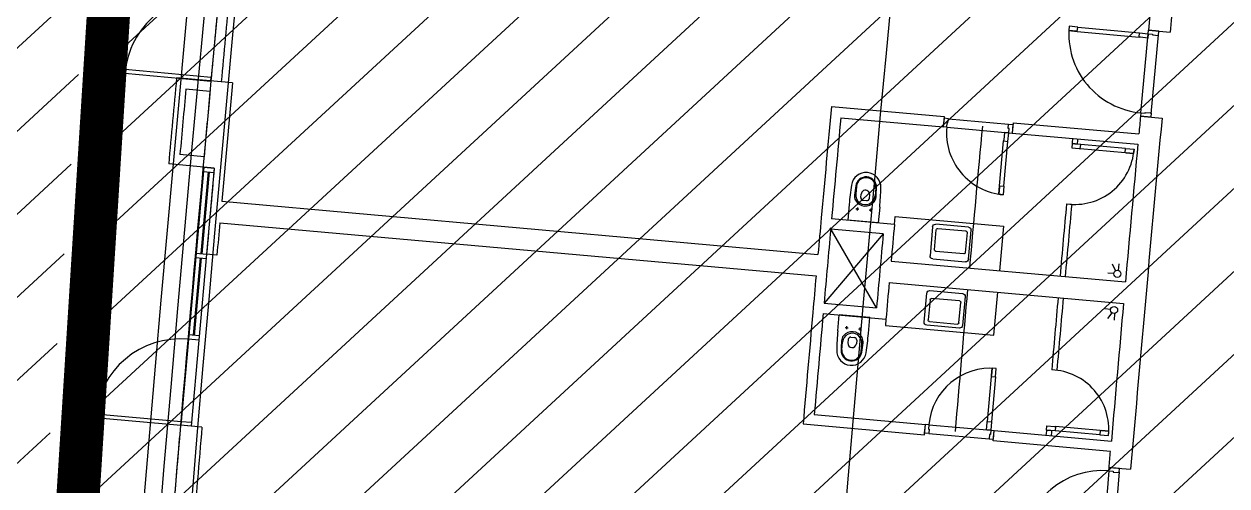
# Model space of a CAD drawing. Extents: x -678889171 to 586587, y -792238163 to 335485.
# Drawn here: x -678732955 to -678719034, y -791996453 to -791991106 of the extents above; entities that cross this region are included whole.
import ezdxf
from ezdxf.enums import TextEntityAlignment as Align

# ---------------------------------------------------------------- set-up
doc = ezdxf.new("R2010")
doc.units = 0
doc.header["$MEASUREMENT"] = 0
for name, color, linetype in [('A-FLOR-PATT', 252, 'Continuous'), ('A-SITE-PATT', 252, 'Continuous'), ('A-WALL', 252, 'Continuous')]:
    doc.layers.add(name, color=color, linetype=linetype)
for name, color, linetype, lineweight in [('BASEMENT3 LAYOUT$0$A-TABL-TEXT', 252, 'Continuous', 30), ('BASEMENT3 LAYOUT$0$HATCH11', 252, 'Continuous', 15), ('BASEMENT3 LAYOUT$0$HATCH2', 252, 'Continuous', 15)]:
    doc.layers.add(name, color=color, linetype=linetype, lineweight=lineweight)
doc.styles.add('Ground floor Towers$0$$Bas01-Rname$0$EN-SC', font='swissc.ttf')
doc.styles.add('Ground floor Towers$0$$Bas01-Rname$0$EN-SCL', font='swisscl.ttf')
doc.styles.add('Ground floor Towers$0$04-Ground Floor$0$V2-lower ground$0$LEVEL  FOR LICENSE LOWER GR$0$$LG- LEVEL$0$AR-SR', font='sarb.shx')

# ---------------------------------------------------------------- blocks, each defined once
blk = doc.blocks.new('A$C61C61320')
at = {"layer": 'BASEMENT3 LAYOUT$0$HATCH11'}
h = blk.add_hatch(dxfattribs=at)
h.set_pattern_fill('JIS_WOOD', color=256, scale=1000, style=0)
h.set_pattern_definition([(45, (-55979.95959305647, -92778.05480168064), (-499.9999991609842, 499.9999991609843), [])])
edge = h.paths.add_edge_path()
edge.add_line((-21467.74319023453, -134455.7384705361), (-52625.22989511769, -137297.8907696561))
edge.add_arc((469730.797268165, -78930.5305383486), 525606.8567419754, 175.7647423383216, 186.3757064635938, ccw=False)
edge.add_arc((-39265.1562679424, -44102.43736154633), 15691.08979022459, 0.9729785529091828, 165.2727067888424, ccw=False)
edge.add_arc((542230.0773749191, -76004.92878418005), 566720.1514529854, 176.7459500062832, 185.9199427217102)
at = {"layer": 'BASEMENT3 LAYOUT$0$HATCH2'}
h = blk.add_hatch(dxfattribs=at)
h.set_pattern_fill('JIS_WOOD', color=256, scale=1000, style=0)
h.set_pattern_definition([(45, (-845211.5632561638, -471074.8112416068), (-499.9999991609842, 499.9999991609843), [])])
edge = h.paths.add_edge_path()
edge.add_line((-87728.88771757309, -14436.92520058164), (11085.99286301623, -14077.61977391216))
edge.add_line((11085.9928630162, -14077.61977391216), (11086.00013759563, -61296.12011963065))
edge.add_line((11086.00013759569, -61296.12011963065), (-23868.16462742418, -60220.57708285929))
edge.add_line((-23868.16462742421, -60220.57708285929), (-23388.15647815715, -47455.2645226442))
edge.add_arc((-38984.06513334403, -44366.02445463254), 15898.9235792472, 348.7958745272753, 525.9866040010601)
edge.add_line((-54409.82303213701, -40516.12001080933), (-55179.78612954497, -49076.3717473704))
edge.add_line((-55179.78612954495, -49076.3717473704), (-87616.00626249687, -47227.09333388295))
edge.add_line((-87616.00626249681, -47227.09333388295), (-87728.88771757303, -14436.92520058164))
at = {"layer": 'BASEMENT3 LAYOUT$0$A-TABL-TEXT', "const_width": 500, "elevation": 212772}
blk.add_lwpolyline([(13292.15624613373, -61228.05794782194), (-23867.92079966073, -60211.66026523305), (-23463.29049043171, -42182.9191966572, 0.3384124495391637), (-36329.243561532, -28846.11297907433)], format="xyb", dxfattribs=at)
blk = doc.blocks.new('2')
at = {"layer": 'BASEMENT3 LAYOUT$0$A-TABL-TEXT', "const_width": 500, "elevation": 212772}
blk.add_lwpolyline([(131213.0125477271, 170969.3027568094), (94052.93550193263, 171985.7004393983), (94457.56581116165, 190014.4415079741, 0.3384124495391637), (81591.61274006136, 203351.247725557)], format="xyb", dxfattribs=at)
blk = doc.blocks.new('GR')
at = {"layer": 'A-FLOR-PATT'}
for p, q in [((75260.70705654388, 196203.6622613404), (75258.07724518709, 196153.7314683142)), ((75258.07724518709, 196153.7314683142), (75344.9568250527, 196149.1555965534)), ((75344.9568250527, 196149.1555965534), (75258.07724518709, 196153.7314683142)), ((75258.07724518709, 196153.7314683142), (75357.9388312395, 196148.4718456006)), ((75360.56864259629, 196198.4026386268), (75260.70705654388, 196203.6622613404)), ((75357.9388312395, 196148.4718456006), (75360.56864259629, 196198.4026386268)), ((75360.56864259628, 196198.4026386268), (76079.5720621737, 196160.5333550891)), ((76076.94225081691, 196110.6025620629), (76079.5720621737, 196160.5333550891)), ((76079.5720621737, 196160.5333550891), (76179.43364822611, 196155.2737323755)), ((76131.04511926124, 195236.5471406933), (76179.43364822611, 196155.2737323755)), ((76179.43364822611, 196155.2737323755), (76176.80383686932, 196105.3429393493)), ((76179.43364822611, 196155.2737323755), (76181.53749731154, 196195.2183667965)), ((76179.43364822611, 196155.2737323755), (76229.36444125233, 196152.6439210187)), ((76301.37140057435, 196188.9068195402), (76181.53749731154, 196195.2183667965)), ((76181.56693453682, 196195.2171504022), (76431.21007632205, 196181.864182213)), ((76229.36444125233, 196152.6439210187), (76228.83847898096, 196142.6577624135)), ((76298.74158921756, 196138.976026514), (76301.37140057435, 196188.9068195402)), ((75357.9388312395, 196148.4718456006), (76076.94225081691, 196110.6025620629)), ((76089.92425700373, 196109.9188111101), (76076.94225081691, 196110.6025620629)), ((76176.80383686932, 196105.3429393493), (76089.92425700373, 196109.9188111101)), ((76228.83847898096, 196142.6577624135), (76298.74158921756, 196138.976026514)), ((76250.87902252411, 195230.235593437), (76299.26755148899, 196148.9621851192)), ((64366.31475193163, 195259.110993848), (64364.24938275812, 195219.1643513085)), ((64364.24938275812, 195219.1643513085), (65362.91545266082, 195167.530121081)), ((65364.98082183435, 195207.4767636205), (64366.31475193163, 195259.110993848)), ((65612.62270426482, 195155.4213156064), (64963.38370640203, 195186.9042175327)), ((65362.91545266082, 195167.530121081), (65364.98082183435, 195207.4767636205)), ((76131.04511926124, 195236.5471406933), (76128.94127017581, 195196.6025062723)), ((76248.77517343861, 195190.290959016), (76128.94127017581, 195196.6025062723)), ((76128.97068985281, 195196.6009567632), (76378.61416487457, 195183.2479707499)), ((76131.04511926124, 195236.5471406933), (76180.97591228745, 195233.9173293365)), ((76180.97591228745, 195233.9173293365), (76181.50187455882, 195243.9034879417)), ((76181.50187455882, 195243.9034879417), (76251.4049847954, 195240.2217520422)), ((76251.4049847954, 195240.2217520422), (76248.77517343861, 195190.290959016)), ((65356.82609858492, 195047.6844007196), (65077.15403955767, 195061.2462601194)), ((72550.37352624367, 195164.4012465001), (73859.01462316723, 195100.9426134758)), ((72664.07346796035, 195038.746702509), (73853.20241196762, 194981.0834536215)), ((73858.04531710979, 195080.9658562481), (73853.20184018604, 194981.0832214647)), ((73859.01462316723, 195100.9426134758), (73853.20241196762, 194981.0834536215)), ((73907.98663450152, 195078.5441177863), (73858.04531710979, 195080.9658562481)), ((73905.56489603964, 195028.6028003946), (73907.98663450152, 195078.5441177863)), ((73907.98663450152, 195078.5441177863), (74607.16507798554, 195044.63977932)), ((74604.74333952366, 194994.6984619283), (74607.16507798554, 195044.63977932)), ((74607.16507798554, 195044.63977932), (74657.10639537727, 195042.2180408581)), ((74657.10639537727, 195042.2180408581), (74652.2629184535, 194942.3354060747)), ((74658.07568886204, 195062.1945388118), (74652.26347766275, 194942.3353789575)), ((74658.07568886236, 195062.1945388118), (76118.36461314233, 194991.3821983059)), ((73893.15489409941, 194979.1458306952), (73853.20184018604, 194981.0832214647)), ((73893.15489409941, 194979.1458306952), (73895.5766325613, 195029.087148087)), ((73893.15489409941, 194979.1458306952), (74612.30986454013, 194944.2727968442)), ((73895.5766325613, 195029.087148087), (73905.56489603964, 195028.6028003946)), ((74562.36854714842, 194946.694535306), (74558.15472222475, 194859.7966430445)), ((74612.30986454013, 194944.2727968442), (74562.36854714842, 194946.694535306)), ((74614.73160300202, 194994.2141142359), (74604.74333952366, 194994.6984619283)), ((74607.46638761637, 194844.3901620607), (74612.30986454013, 194944.2727968442)), ((74612.30986454013, 194944.2727968442), (74614.73160300202, 194994.2141142359)), ((74612.30986454013, 194944.2727968442), (74652.2629184535, 194942.3354060747)), ((74652.26347766275, 194942.3353789575), (76111.77461251675, 194871.5607550218)), ((74532.3389902211, 194327.4221996488), (74557.52507022466, 194846.8119005226)), ((74558.15472222475, 194859.7966430445), (74557.52507022466, 194846.8119005226)), ((74557.52507022466, 194846.8119005226), (74607.46638761637, 194844.3901620607)), ((74582.28030761282, 194325.0004611869), (74607.46638761637, 194844.3901620607)), ((75350.28477248018, 194848.0569566331), (75347.78448454433, 194798.1195101602)), ((75347.78448454433, 194798.1195101602), (75434.67564140723, 194793.7690091518)), ((75349.9998318472, 194848.0715491781), (75409.92130442822, 194845.0028159359)), ((75450.15966542604, 194843.0563807614), (75350.28477248018, 194848.0569566331)), ((75434.67564140723, 194793.7690091518), (75447.65937749018, 194793.1189342885)), ((75447.65937749018, 194793.1189342885), (75450.15966542604, 194843.0563807614)), ((75967.00882080855, 194767.1159397556), (75447.65937749018, 194793.1189342885)), ((75969.5091087444, 194817.0533862285), (75450.15966542604, 194843.0563807614)), ((75967.00882080855, 194767.1159397556), (75969.5091087444, 194817.0533862285)), ((76066.88371375439, 194762.1153638838), (75967.00882080855, 194767.1159397556)), ((75969.5091087444, 194817.0533862285), (76069.38400169024, 194812.0528103568)), ((76066.88371375439, 194762.1153638838), (75979.9925568915, 194766.4658648922)), ((75979.9925568915, 194766.4658648922), (76066.88371375439, 194762.1153638838)), ((76069.38400169024, 194812.0528103568), (76066.88371375439, 194762.1153638838)), ((65318.79675880482, 194288.6354840074), (65039.12524733692, 194302.1973168549)), ((72877.16078256707, 194252.2678189917), (72872.3962351379, 194163.8974626941)), ((73100.47282390972, 194241.4390425844), (73096.6646680766, 194153.0223092501)), ((74527.49551329736, 194227.5395648653), (74532.3389902211, 194327.4221996488)), ((74527.49551329736, 194227.5395648653), (74531.70933822102, 194314.4374571269)), ((74531.70933822102, 194314.4374571269), (74527.49551329736, 194227.5395648653)), ((74577.43683068907, 194225.1178264034), (74527.49551329736, 194227.5395648653)), ((74532.3389902211, 194327.4221996488), (74582.28030761283, 194325.0004611869)), ((74582.28030761283, 194325.0004611869), (74577.43683068907, 194225.1178264034)), ((65442.72425675343, 194162.4849852895), (64913.34613025934, 194188.1555930212)), ((65323.31542005824, 194168.3251605741), (65176.6664492325, 191171.9116244687)), ((65443.1719615024, 194162.459201741), (65296.5229906766, 191166.0456656356)), ((65320.87127052647, 194118.3849350224), (65440.72781196817, 194112.5189761403)), ((65323.31542006065, 194168.3251606232), (65443.1719615024, 194162.459201741)), ((65374.93496383315, 194115.7389767949), (65328.49612307164, 193166.8746903614)), ((65386.92061797732, 194115.1523809067), (65340.48177721582, 193166.2880944733)), ((72933.28095759831, 194125.6457535962), (72935.17408304814, 194164.6859639414)), ((72961.79270495621, 194094.227920084), (73000.94669779135, 194092.3292771299)), ((73032.36453130352, 194120.8410244878), (73034.25765675337, 194159.881234833)), ((75314.1979440212, 194148.9877023986), (75374.11941660222, 194145.9189691564)), ((72801.11835413177, 194040.8411678525), (72792.19457992974, 193856.8142604179)), ((72881.37862131944, 193992.6540806526), (72916.33754349359, 193990.9588637293)), ((72899.70569086814, 194009.2859332781), (72898.01047394483, 193974.3270111039)), ((73036.19670523376, 193985.1466914208), (73071.15562740798, 193983.4514744975)), ((73054.52377478253, 194001.7785440462), (73052.82855785922, 193966.819621872)), ((73155.7017076131, 194023.6468247731), (73146.77793341108, 193839.6199173385)), ((73334.16115963088, 193830.3347104806), (72604.99684743813, 193865.2960722435)), ((73146.77793341108, 193839.6199173385), (72792.19457992974, 193856.8142604179)), ((73333.8332101018, 193830.3504347309), (73338.1782042728, 193920.4146849848)), ((73338.1782042728, 193920.4146849848), (74597.75801907417, 193859.3355416496)), ((74597.75801907417, 193859.3355416496), (74572.78353245514, 193344.3094458106)), ((65544.23230852245, 193782.1220135251), (72464.23058508441, 193446.5574097589)), ((73208.36980679195, 193716.293579983), (72557.23304172923, 192886.3953829129)), ((73166.56138818037, 192857.7370013198), (72591.76819731464, 193760.7600090774)), ((73208.36980679195, 193716.293579983), (72599.06164288994, 193745.3775705157)), ((65532.12353519001, 193532.4154304957), (72452.071117896, 193196.853284976)), ((73313.23424323811, 193405.3875185598), (76032.25995220273, 193273.53650528)), ((75893.11376499856, 193364.5355055755), (75826.53251568758, 193366.8403180832)), ((75913.7824162301, 193399.8700077145), (75874.65257468366, 193471.0207985681)), ((75945.75844830496, 193403.9479736406), (75952.02315747738, 193481.6254379588)), ((65271.98827984244, 193119.5804230073), (65391.84482128414, 193113.7144641252)), ((65274.4324293766, 193169.520648608), (65394.28897081831, 193163.654689726)), ((65282.05728230887, 192218.0104039011), (65326.05197355782, 193116.9344647597)), ((65294.04293645324, 192217.4238080178), (65338.03762770206, 193116.3478688715)), ((65514.14836191526, 193157.8464400973), (65394.28916342347, 193163.6586531706)), ((73301.07487303892, 193155.6833890737), (76020.18309833138, 193023.8283744116)), ((74536.47215534667, 192595.4465855636), (74560.6772391245, 193094.6027425206)), ((75872.84816663811, 192946.6192410069), (75806.35630541568, 192950.7674106856)), ((72557.23304172908, 192886.3953829128), (73166.54096162337, 192857.3114042126)), ((75890.00099976614, 192909.4506991897), (75844.17045115637, 192842.4198081568)), ((75921.43243328495, 192902.2979780082), (75920.15194991416, 192824.3788185783)), ((72551.49506448071, 192766.5979293344), (73280.65910471533, 192731.6365807976)), ((72729.97311155529, 192573.6822318145), (72738.8969454691, 192757.7091363536)), ((73093.48029337132, 192740.5146782215), (72738.8969454691, 192757.7091363536)), ((73084.5564594575, 192556.4877736824), (73093.48029337132, 192740.5146782215)), ((73280.54910604843, 192731.6418549218), (73276.89236036391, 192656.5261375986)), ((72814.51920480277, 192613.8775546572), (72849.47812642688, 192612.1823263907)), ((72831.15105148152, 192595.5504797119), (72832.84627974808, 192630.5094013361)), ((72969.33728628115, 192606.3701151911), (73004.29620790531, 192604.6748869245)), ((72985.96913295994, 192588.0430402457), (72987.6643612265, 192623.0019618699)), ((73276.89236036391, 192656.5261375986), (74536.47215534667, 192595.4465855636)), ((72785.20192459093, 192355.8899960829), (72789.0101091129, 192444.3067281817)), ((72853.310256328, 192476.4879920802), (72851.41711821067, 192437.4477823493)), ((72884.72809909147, 192504.9997292439), (72923.88209131054, 192503.1010735853)), ((72952.3938284742, 192471.6832308219), (72950.50069035687, 192432.643021091)), ((73008.51396241994, 192345.0611472169), (73013.27853852289, 192433.4315019685)), ((65345.40598095163, 192164.8501776708), (65225.54943950754, 192170.7161365038)), ((65347.85013046539, 192214.7904032725), (65227.99358902129, 192220.6563621055)), ((74525.18042686, 192115.1725081276), (74499.99417832842, 191595.782815426)), ((74530.02393619301, 192215.0551413394), (74525.18042686001, 192115.1725081276)), ((74525.18042686001, 192115.1725081276), (74575.12174346593, 192112.7507534611)), ((74530.02393619301, 192215.0551413394), (74525.8100830733, 192128.1572504451)), ((74525.8100830733, 192128.1572504451), (74530.02393619301, 192215.0551413394)), ((74579.96525279894, 192212.6333866729), (74530.02393619301, 192215.0551413394)), ((74575.12174346593, 192112.7507534611), (74579.96525279894, 192212.6333866729)), ((74575.12174346593, 192112.7507534611), (74549.93549493434, 191593.3610607595)), ((72497.02519445238, 191592.7932963944), (73785.98397319095, 191530.2890984782)), ((74495.15066899541, 191495.9001822141), (74499.36452211512, 191582.7980731084)), ((74499.36452211512, 191582.7980731084), (74499.99417832842, 191595.782815426)), ((74499.99417832842, 191595.782815426), (74549.93549493434, 191593.3610607595)), ((74549.93549493434, 191593.3610607595), (74545.09198560135, 191493.4784275476)), ((75189.02764062416, 191522.6193170238), (75191.37085603236, 191572.5643802588)), ((75191.37085603236, 191572.5643802588), (75278.27526606128, 191568.4871854486)), ((75278.27526606128, 191568.4871854486), (75291.26098250238, 191567.8779494425)), ((75291.26098250238, 191567.8779494425), (75288.91776709419, 191517.9328862075)), ((75810.68964014645, 191543.5085091973), (75291.26098250238, 191567.8779494425)), ((72371.68039480282, 191478.730511637), (73780.17176199134, 191410.4299386239)), ((73780.17176199134, 191410.4299386239), (73785.98397319095, 191530.2890984783)), ((73781.14046385829, 191430.4064652666), (73785.98397319128, 191530.2890984784)), ((73831.08178046421, 191427.9847106001), (73781.14046385829, 191430.4064652666)), ((73825.93702647602, 191528.3516947452), (73785.98397319128, 191530.2890984784)), ((73825.93702647602, 191528.3516947452), (73823.51527180952, 191478.4103781393)), ((73823.51527180952, 191478.4103781393), (73833.5035351307, 191477.926027206)), ((73825.93702647602, 191528.3516947452), (74545.09198560135, 191493.4784275476)), ((73833.5035351307, 191477.926027206), (73831.08178046421, 191427.9847106001)), ((73831.08178046421, 191427.9847106001), (74530.26021294715, 191394.0801452691)), ((74545.09198560135, 191493.4784275476), (74495.15066899541, 191495.9001822141)), ((74532.68196761365, 191444.021461875), (74530.26021294715, 191394.0801452691)), ((74542.67023093483, 191443.5371109417), (74532.68196761365, 191444.021461875)), ((74545.09198560134, 191493.4784275476), (74542.67023093483, 191443.5371109417)), ((74545.09198560134, 191493.4784275476), (74585.04503888608, 191491.5410238144)), ((74579.23282768647, 191371.68186396), (74585.04503888608, 191491.5410238143)), ((74580.20152955309, 191391.6583906026), (74585.04503888608, 191491.5410238144)), ((74585.04503888608, 191491.5410238143), (75945.11403056612, 191425.5885489655)), ((75188.74262498539, 191522.6323628022), (75248.6798708858, 191519.8889062479)), ((75288.91776709419, 191517.9328862075), (75189.02764062416, 191522.6193170238)), ((75808.34642473825, 191493.5634459623), (75288.91776709419, 191517.9328862075)), ((75810.68964014645, 191543.5085091973), (75808.34642473825, 191493.5634459623)), ((75808.34642473825, 191493.5634459623), (75908.23655120825, 191488.8770151459)), ((75910.57976661644, 191538.8220783809), (75810.68964014645, 191543.5085091973)), ((75910.57976661644, 191538.8220783809), (75823.67535658753, 191542.8992731912)), ((75823.67535658753, 191542.8992731912), (75910.57976661644, 191538.8220783809)), ((75908.23655120825, 191488.8770151459), (75910.57976661644, 191538.8220783809)), ((74530.26021294715, 191394.0801452691), (74580.20152955309, 191391.6583906026)), ((75939.30181936652, 191305.7293891113), (74579.23282768647, 191371.68186396)), ((64179.70976214802, 191259.4954229162), (64177.80458822117, 191219.5408197732)), ((64177.80458822117, 191219.5408197732), (65176.66967321342, 191171.9114707381)), ((65178.57484714029, 191211.866073881), (64179.70976214802, 191259.4954229162)), ((65422.09065473708, 191159.9604090716), (65172.38205973234, 191172.069279969)), ((65296.5229906766, 191166.0456656356), (65176.66644923249, 191171.9116244686)), ((65176.66967321342, 191171.9114707381), (65178.57484714029, 191211.866073881)), ((65298.49272397899, 191207.2533540271), (65178.63618253484, 191213.1193128601)), ((75930.01248295534, 191079.4614709376), (75889.68343520536, 190160.345826469)), ((75930.01248295534, 191079.4614709376), (75931.76591981403, 191119.4230206972)), ((75930.01248295534, 191079.4614709376), (75979.96442015472, 191077.2696748643)), ((75931.17100456741, 191119.3731363063), (76180.95172281732, 191108.5081236277)), ((76051.65056909245, 191114.1627101211), (75931.76591981403, 191119.4230206972)), ((75979.96442015472, 191077.2696748643), (75979.52606094004, 191067.2792874244)), ((75979.52606094004, 191067.2792874244), (76049.45877301908, 191064.2107729217)), ((76049.89713223383, 191074.2011603616), (76009.56808448385, 190155.0855158929)), ((76049.45877301908, 191064.2107729217), (76051.65056909245, 191114.1627101211))]:
    blk.add_line(p, q, dxfattribs=at)
at = {"layer": 'A-FLOR-PATT', "extrusion": (-2.017150851740695e-18, -4.225691188734044e-17, -1)}
for p, q in [((73776.96385731304, 193819.0615129794), (73760.9773339713, 193484.162857456)), ((73809.09423476516, 193554.5926963738), (73820.28480110434, 193789.0217552402)), ((74191.60418479284, 193832.8346664102), (73812.05237519962, 193850.9527261975)), ((73837.82906004752, 193804.9673618494), (74161.56442705379, 193789.513722619)), ((74207.50887466944, 193462.8474930003), (74223.49539801117, 193797.7461485237)), ((74177.51003366266, 193771.9694636757), (74166.31946732348, 193537.5404048092)), ((74148.77520838042, 193521.5947982002), (73825.03984137415, 193537.0484374305)), ((73792.86854718952, 193449.0743395694), (74172.42035678274, 193430.9562797821))]:
    blk.add_line(p, q, dxfattribs=at)
at = {"layer": 'A-FLOR-PATT', "extrusion": (2.080930350542783e-18, 4.225381910181984e-17, -1)}
for p, q in [((73723.42582628748, 192714.9485527957), (73739.91782121826, 193049.8226970697)), ((73780.99444155314, 192975.0676998195), (73769.4500451017, 192740.6557988277)), ((73775.05443513882, 193081.6609120039), (74154.57846531575, 193062.9699844159)), ((74122.27442131157, 192975.0445455204), (73798.5627485133, 192990.9868072867)), ((74126.64913232718, 192723.0643375683), (74138.19352877862, 192957.4762385601)), ((74186.41668025032, 193027.8333704953), (74169.92468531954, 192692.9592262215)), ((74134.78807139897, 192661.1210112871), (73755.26404122205, 192679.8119388753)), ((73785.36915256875, 192723.0874918675), (74109.08082536701, 192707.1452301012))]:
    blk.add_line(p, q, dxfattribs=at)
at = {"layer": 'A-FLOR-PATT'}
for centre, radius in [((72898.85808240648, 193991.806472191), 7.5), ((73053.67616632087, 193984.2990829591), 7.5), ((75934.60810862054, 193363.9759385055), 41.49811643827707), ((75914.2019640107, 192943.1613354571), 41.49811643827707), ((72831.9986656148, 192613.029940524), 7.5), ((72986.81674709322, 192605.5225010578), 7.5)]:
    blk.add_circle(centre, radius, dxfattribs=at)
for centre, radius, start, end in [((687279.656740699, 163488.6097753342), 632022.5456272444, 169.8809308091749, 188.016783999427), ((687279.656740699, 163488.6097753342), 623072.5456272444, 169.8809308091749, 188.016783999427), ((687377.2148750997, 163494.3993246956), 622619.9563395467, 169.8833632136182, 188.0029312343603), ((687457.6315433225, 163499.1463224945), 615150.2507543761, 171.0710527946992, 188.0887984813754), ((687438.4625114412, 163500.1812951835), 612130.6704943714, 176.8720245048352, 176.9382690737613), ((687438.4625114412, 163500.1812951835), 611880.6704943714, 176.8705778769425, 176.9382690737613), ((65362.91544619151, 195167.5301214155), 999.9999999999949, 87.0402604279164, 177.0402604283758), ((687457.6315433225, 163499.1463224945), 623050.2507543761, 176.9927649658002, 187.7792686703147), ((687457.6315588929, 163499.1463216133), 622900.2521647661, 176.9927184942325, 177.08575843239), ((687457.6315588941, 163499.1463216415), 622780.2521647658, 176.9926814626686, 177.0857584323927), ((76179.43364822611, 196155.2737323755), 919.9999999997037, 176.9850670083888, 266.9850670092214), ((687457.6315433225, 163499.1463224945), 622900.2507543761, 176.9958403487138, 178.4340642821334), ((687457.6315433226, 163499.1463224945), 623300.2507543761, 177.0859023741187, 177.1778257439351), ((687457.6362101829, 163499.1460818202), 612149.8721166383, 177.0318658469389, 177.0510994733322), ((685382.5406622409, 163598.7798098563), 609822.4012925534, 177.0311573229651, 177.4144498333357), ((687457.6315433226, 163499.1463224945), 623180.2507543761, 177.0969087653278, 177.1667839753073), ((687457.6315433226, 163499.1463224945), 622900.2507543761, 177.0968517327556, 177.1667583524567), ((687457.6315433226, 163499.1463224945), 622650.2507543761, 177.0857584323982, 177.2122849692734), ((687457.631524968, 163499.1463234371), 615722.0349385362, 177.0521013404917, 177.1726073217938), ((687457.631524968, 163499.1463234371), 615602.0349385362, 177.063236652007, 177.1726073217938), ((74612.30986454013, 194944.2727968442), 719.9999999997056, 177.2238059604606, 267.223805960501), ((687457.6315433225, 163499.1463224945), 613962.2684924932, 177.0581417667816, 177.2121222031692), ((687906.7291336304, 163477.460697143), 613359.4882596405, 177.0626496486107, 177.06829650679), ((687906.7291336304, 163477.460697143), 613299.4882596405, 177.0626338847319, 177.06829650679), ((75382.61540746327, 194832.7285296576, -3.543780770319707e-08), 687.0797532929834, 264.4165519431825, 358.2755854620789), ((740297.4575989307, 161021.9486362749), 665047.6807904218, 177.0824974890127, 177.2203422560247), ((72988.78751221164, 194246.2493884904), 171.5000000000139, 0.4319633382379713, 174.0156485829748), ((72988.78751221161, 194246.2493884903), 120.5, 0.4319633411724762, 174.0156485791101), ((72988.78751221161, 194246.2493884903), 111.7888557810301, 357.5337644989342, 176.9138474230833), ((76796.42374547133, 193847.1020909033), 4000.000000000448, 174.0156485829931, 177.2238059606276), ((76796.42374547075, 193847.1020909019), 3949, 174.0156485791101, 175.5994839238898), ((72984.71586990073, 194162.2835993872), 49.59999999999997, 357.2238059604605, 177.2238059604606), ((69160.39631627411, 194217.3859017236), 3949, 358.8481280048605, 0.4319633411724762), ((69160.39631627382, 194217.3859017238), 4000.000000000303, 357.2238059606059, 0.4319633382403426), ((687457.6315433226, 163499.1463224945), 622770.2507543761, 177.1777866289417, 177.2697881103854), ((72958.77036208542, 194142.4281970811), 100, 175.5994839238898, 210.9419028550985), ((72984.50103513408, 194157.853256707), 112.2676204798005, 176.9138474230833, 357.5337644989342), ((72984.50103513408, 194157.853256707), 130, 210.9419028550985, 323.5057090670758), ((72963.24574803335, 194124.1927105191), 30, 177.2238059604606, 267.223805960501), ((73002.39974086842, 194122.2940675649), 30, 267.223805960501, 357.2238059604605), ((73008.61851891386, 194140.0109761315), 100, 323.5057090670758, 358.8481280048605), ((687906.7291336304, 163477.460697143), 613359.4882596405, 177.1336856546828, 177.212110738727), ((687906.7291336304, 163477.460697143), 613299.4882596405, 177.1336856546828, 177.212110738727), ((687451.4541617407, 163374.2989952505), 615722.0362214358, 177.1609754892318, 177.2005237110031), ((687201.7713304365, 163386.8692019336), 614622.0362214358, 177.1608630736463, 177.2005573205748), ((687451.4541617407, 163374.2989952505), 615602.0362214358, 177.1721319818211, 177.2521745620996), ((687201.7713304365, 163386.8692019336), 614742.0362214358, 177.1720597179391, 177.2522142746718), ((687457.6315433226, 163499.1463224945), 622650.2507543761, 177.2352897700538, 177.2697969758601), ((687451.4541617407, 163374.2989952505), 615722.0362214358, 177.2237873698714, 177.2633355858942), ((687201.7713304365, 163386.8692019336), 614622.0362214358, 177.2238304419825, 177.2634063660518), ((687457.6315433225, 163499.1463224945), 613962.2684924932, 177.2354525366985, 177.3894329732045), ((687906.7171785382, 163477.2138934734), 613359.4882596405, 177.2354639992331, 177.3138890842507), ((687906.7171785382, 163477.2138934734), 613299.4882596405, 177.2354639992331, 177.3138890842507), ((740297.4575989307, 161021.9486362749), 665047.6807904218, 177.2418804781626, 177.3797252946236), ((1074233.258508919, 145695.8452200154), 1002907.121465858, 177.3095452259898, 177.383528357738), ((1074233.258508919, 145695.8452200154), 1002787.121465858, 177.3095452259898, 177.3766910636519), ((76725.2784400314, 192379.9418584933), 4000.000000000474, 177.2237873696466, 180.4319447472811), ((72901.17374048791, 192439.4757443307), 112.2676204798005, 356.9138288315229, 177.5337459071172), ((72901.17374048791, 192439.4757443307), 130, 30.94188426292224, 143.5056904754225), ((69089.25113098124, 192750.2281470022), 4000.00000000061, 354.0156299920322, 357.2237873696667), ((76725.27844003092, 192379.9418584946), 3949, 178.8481094065196, 180.4319447510576), ((72877.05626249747, 192457.3180327316), 100, 143.5056904754225, 178.8481094065196), ((72900.95890428373, 192435.0454017202), 49.59999999999997, 177.2237873690642, 357.2237873690642), ((72883.27504629157, 192475.0349392803), 30, 87.22378736993738, 177.2237873690642), ((72922.42903851059, 192473.1362836218), 30, 357.2237873690642, 87.22378736993738), ((72926.90441854158, 192454.9007956077), 100, 355.5994653261989, 30.94188426292224), ((69089.25113098185, 192750.2281470023), 3949, 354.0156299883201, 355.5994653261989), ((72896.88723472824, 192351.0796139381), 171.5000000000165, 180.431944747296, 354.0156299920284), ((72896.8872347282, 192351.0796139381), 120.5, 180.4319447510576, 354.0156299883201), ((72896.8872347282, 192351.0796139381), 111.7888557810301, 177.5337459071172, 356.9138288315229), ((65176.66966674283, 191171.9114710466), 999.9999999999949, 87.27000651432654, 177.2700065143067), ((74545.09198560135, 191493.4784275476), 719.9999999997044, 87.22378736993738, 177.2237873690642), ((75222.6897078074, 191534.7476254344, -3.54378077031971e-08), 687.0797532929839, 356.1719892777197, 90.03102279576464), ((687906.7171785382, 163477.2138934734), 613359.4882596405, 177.3792782318451, 177.3849250910066), ((687906.7171785382, 163477.2138934734), 613299.4882596405, 177.3792782318451, 177.3849408555196), ((30898.43323492011, 193174.5731298862), 45079.61089055043, 357.3869535819114, 357.6240362823548), ((687457.6315433226, 163499.1463224945), 622900.2507543761, 177.4537436638911, 177.5320969260957), ((687457.6315433226, 163499.1463224945), 622650.2507543761, 177.4538359940272, 177.5667187925627), ((75889.68343520536, 190160.345826469), 919.9999999997044, 87.48758163190196, 177.487581631069)]:
    blk.add_arc(centre, radius, start, end, dxfattribs=at)
at = {"layer": 'A-FLOR-PATT', "extrusion": (-2.017150851740695e-18, -4.225691188734044e-17, -1)}
for centre, radius, start, end in [((-73810.45372286544, 193817.4628606452), 33.52800000000002, 2.732962725186561, 92.7329627255046), ((-73837.02973388042, 193788.2224290732), 16.76400000000001, 2.732962725186561, 92.7329627255046), ((-74160.7651008867, 193772.7687898428), 16.76400000000001, 92.7329627255046, 182.7329627251866), ((-74190.00553245866, 193799.3448008579), 33.52800000000002, 92.7329627255046, 182.7329627251866), ((-73825.83916754124, 193553.7933702067), 16.76400000000001, 272.7329627255046, 2.732962725186561), ((-74149.57453454752, 193538.3397309763), 16.76400000000001, 182.7329627251866, 272.7329627255046), ((-73794.4671995237, 193482.5642051218), 33.52800000000002, 272.7329627255046, 2.732962725186561), ((-74174.01900911692, 193464.4461453345), 33.52800000000002, 182.7329627251866, 272.7329627255046)]:
    blk.add_arc(centre, radius, start, end, dxfattribs=at)
at = {"layer": 'A-FLOR-PATT', "extrusion": (2.080930350542783e-18, 4.225381910181984e-17, -1)}
for centre, radius, start, end in [((-73773.40523564583, 193048.1734975766), 33.52800000000002, 2.819443941586278, 92.81944394142222), ((-73797.7381487668, 192974.243100073), 16.76400000000001, 2.819443941586278, 92.81944394142222), ((-74121.44982156507, 192958.3008383067), 16.76400000000001, 92.81944394142222, 182.8194439415863), ((-74152.92926582275, 193029.4825699884), 33.52800000000002, 92.81944394142222, 182.8194439415863), ((-73756.91324071505, 192713.2993533026), 33.52800000000002, 272.8194439414222, 2.819443941586278), ((-73786.19375231536, 192739.8311990812), 16.76400000000001, 272.8194439414222, 2.819443941586278), ((-74109.90542511363, 192723.8889373149), 16.76400000000001, 182.8194439415863, 272.8194439414222), ((-74136.43727089197, 192694.6084257146), 33.52800000000002, 182.8194439415863, 272.8194439414222)]:
    blk.add_arc(centre, radius, start, end, dxfattribs=at)
at = {"layer": 'A-FLOR-PATT', "style": 'Ground floor Towers$0$04-Ground Floor$0$V2-lower ground$0$LEVEL  FOR LICENSE LOWER GR$0$$LG- LEVEL$0$AR-SR', "flags": 12}
for tag, p in [('L', (30296.07288644527, 72859.53473235783)), ('P', (30237.50458115668, 72203.99769414036))]:
    blk.add_attdef(tag, text='', height=500, dxfattribs=at).set_placement(p, align=Align.RIGHT)
at = {"layer": 'A-FLOR-PATT'}
for tag, p, height, style in [('N', (85492.25876324323, 56633.4995742733), 250, 'Ground floor Towers$0$$Bas01-Rname$0$EN-SC'), ('N', (89389.48149106537, 56633.4995742733), 250, 'Ground floor Towers$0$$Bas01-Rname$0$EN-SC'), ('N', (94597.61363499537, 56633.4995742733), 250, 'Ground floor Towers$0$$Bas01-Rname$0$EN-SC'), ('AN', (85922.66280553787, 56313.08159666645), 200, 'Ground floor Towers$0$$Bas01-Rname$0$EN-SCL'), ('AN', (89819.88553336001, 56313.08159666645), 200, 'Ground floor Towers$0$$Bas01-Rname$0$EN-SCL'), ('AN', (95028.01767729002, 56313.08159666645), 200, 'Ground floor Towers$0$$Bas01-Rname$0$EN-SCL'), ('SN', (85299.47460008037, 56025.08594095582), 200, 'Ground floor Towers$0$$Bas01-Rname$0$EN-SCL'), ('F', (85927.04975899268, 56008.67972904726), 200, 'Ground floor Towers$0$$Bas01-Rname$0$EN-SCL'), ('SN', (89196.69732790251, 56025.08594095582), 200, 'Ground floor Towers$0$$Bas01-Rname$0$EN-SCL'), ('F', (89824.27248681482, 56008.67972904726), 200, 'Ground floor Towers$0$$Bas01-Rname$0$EN-SCL'), ('SN', (94404.82947183252, 56025.08594095582), 200, 'Ground floor Towers$0$$Bas01-Rname$0$EN-SCL'), ('F', (95032.40463074483, 56008.67972904726), 200, 'Ground floor Towers$0$$Bas01-Rname$0$EN-SCL')]:
    blk.add_attdef(tag, p, '', height=height, dxfattribs=dict(at, style=style))
at = {"layer": 'A-FLOR-PATT', "style": 'Ground floor Towers$0$$Bas01-Rname$0$EN-SCL', "width": 0.8}
for p in [(85305.16036184286, 56295.1433535593), (89202.383089665, 56295.1433535593), (94410.51523359501, 56295.1433535593)]:
    blk.add_attdef('FN', p, '', height=250, dxfattribs=at)

msp = doc.modelspace()

# ---------------------------------------------------------------- block references
at = {"layer": 'A-SITE-PATT', "rotation": 357.6731745000001}
for name, p in [('2', (-678833487.1858103, -792167746.3685482, -212772)), ('A$C61C61320', (-678706236.4347705, -791940527.995869, -212772))]:
    msp.add_blockref(name, p, dxfattribs=at)

# ---------------------------------------------------------------- next in the draw order: block references
at = {"layer": 'A-WALL', "rotation": 357.6731745000001}
msp.add_blockref('GR', (-678804025.0995113, -792184118.4910543, -212772), dxfattribs=at)

doc.saveas('drawing.dxf')
